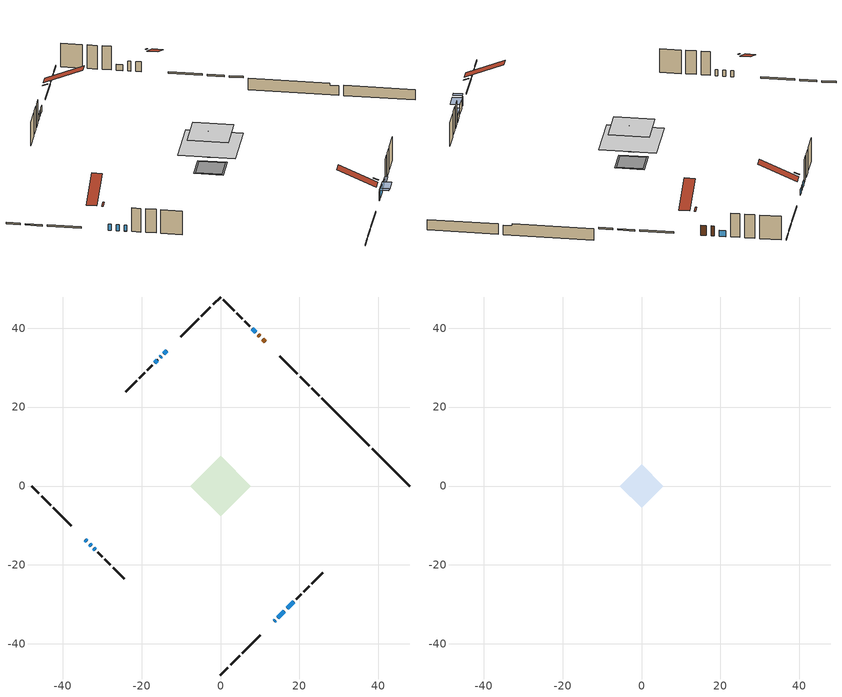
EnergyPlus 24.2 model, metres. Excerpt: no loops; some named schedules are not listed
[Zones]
conditioned space
 floor outside (Floor1 construction): -0.73,0 0,0.73 0.73,0 0,-0.73 z0.92
 floor outside (Floor2 construction): -0.71,0 0,0.71 0.71,0 0,-0.71 z0.92
 floor adiabatic (AdiabaticFloorConstruction): -7.68,0 0,7.68 7.68,0 0,-7.68 z3.36
 floor foundation (Slab1 construction): -3.48,0 0,3.48 3.48,0 0,-3.48 z-1.47
 floor foundation (Slab1 construction 1): -3.92,0 0,3.92 3.92,0 0,-3.92 z-1.52
 wall outside (RimJoist1 construction): 0,-47.88 1.9,-45.98 / -47.88,0 -45.98,-1.9 / 0,47.88 -1.9,45.98 / 25.01,22.87 23.11,24.77 z0.92:1.22
 wall outside (RimJoist2 construction): 2.56,-45.32 4.86,-43.02 / -45.32,-2.56 -43.02,-4.86 / -2.56,45.32 -4.86,43.02 / 22.46,25.42 20.15,27.73 z0.92:1.22
 wall outside (RimJoist3 construction): 5.52,-42.36 10.04,-37.84 / -42.36,-5.52 -37.84,-10.04 / -5.52,42.36 -10.04,37.84 / 19.5,28.38 14.97,32.91 z0.92:1.22
 wall outside (AdiabaticWallConstruction 1): 11.38,36.5 10.65,37.23 / 10,37.88 9.56,38.32 z0.92:2.95
 wall outside (AdiabaticWallConstruction): 13.63,-34.25 13.81,-34.07 z0.92:2.95; 8.91,38.97 8.04,39.84 / -13.63,34.25 -14.35,33.53 / -34.25,-13.63 -33.82,-14.06 / -15.01,32.87 -15.3,32.57 / -33.17,-14.71 -32.8,-15.08 / -32.14,-15.74 -31.77,-16.11 / -15.96,31.92 -16.68,31.2 / 16.85,-31.03 18.57,-29.3 z0.92:2.14; 14.47,-33.41 16.19,-31.69 z0.92:2.75
 wall outside (Wall1 construction): 19.23,-28.65 20.41,-27.47 / -31.11,-16.77 -29.93,-17.95 / -17.33,30.54 -18.52,29.36 / 7.39,40.49 6.2,41.68 z0.92:5.8
 wall outside (Wall2 construction): 21.07,-26.81 22.46,-25.41 / -29.27,-18.6 -27.88,-20 / -19.17,28.7 -20.57,27.31 / 5.55,42.33 4.15,43.73 z0.92:5.8
 wall outside (Wall3 construction): 23.12,-24.76 25.96,-21.92 / -27.22,-20.66 -24.39,-23.49 / -21.23,26.65 -24.06,23.82 / 3.49,44.38 0.66,47.22 z0.92:5.8
 wall foundation (FoundationWall1 construction): 47.88,0 38.4,9.48 z-1.47:0.66
 wall foundation (FoundationWall2 construction): 25.67,22.21,-1.52 25.67,22.21,0.92 36.53,11.35,0.92 36.53,11.35,0.49 37.74,10.14,0.49 37.74,10.14,-1.52
 window (WindowConstruction 7): 13.63,-34.25 13.81,-34.07 z0.92:2.95
 window (WindowConstruction 5): 8.9,38.97 8.04,39.84 z0.92:2.14
 window (WindowConstruction 6): -13.63,34.25 -14.35,33.53 z0.92:2.14
 window (WindowConstruction 9): -34.25,-13.63 -33.82,-14.06 z0.92:2.14
 window (WindowConstruction): 14.47,-33.41 16.19,-31.69 z0.92:2.75
 window (WindowConstruction 8): -15.01,32.87 -15.3,32.58 z0.92:2.14
 window (WindowConstruction 1): -33.16,-14.71 -32.8,-15.08 z0.92:2.14
 window (WindowConstruction 2): -32.14,-15.74 -31.77,-16.11 z0.92:2.14
 window (WindowConstruction 3): -15.96,31.92 -16.68,31.2 z0.92:2.14
 window (WindowConstruction 4): 16.85,-31.03 18.57,-29.31 z0.92:2.14
 door (Door): 11.38,36.5 10.65,37.23 z0.92:2.95
 door (Door 1): 10,37.88 9.56,38.32 z0.92:2.95
 ceiling adiabatic (AdiabaticFloorConstruction): 0,-7.68 7.68,0 0,7.68 -7.68,0 z3.36
attic - vented
 floor to conditioned space (Floor3 construction Reversed): -5.5,0 0,5.5 5.5,0 0,-5.5 z5.8
 floor to conditioned space (Floor4 construction Reversed): -0.73,0 0,0.73 0.73,0 0,-0.73 z5.8
 roof outside (Roof1 construction): 12.13,-35.75,5.8 6.85,-30.46,8.91 5.42,-31.9,8.91 10.7,-37.18,5.8; -35.75,-12.13,5.8 -30.46,-6.85,8.91 -31.9,-5.42,8.91 -37.18,-10.7,5.8; -12.13,35.75,5.8 -6.85,30.46,8.91 -5.42,31.9,8.91 -10.7,37.18,5.8; 12.88,35,5.8 7.6,29.71,8.91 9.03,28.28,8.91 14.31,33.57,5.8
 roof outside (Roof2 construction): 12.98,-34.9,5.8 12.26,-34.19,6.13 12.08,-34.38,6.13 12.79,-35.09,5.8; -34.9,-12.98,5.8 -34.19,-12.26,6.13 -34.38,-12.08,6.13 -35.09,-12.79,5.8; -12.98,34.9,5.8 -12.26,34.19,6.13 -12.08,34.38,6.13 -12.79,35.09,5.8; 12.04,35.84,5.8 11.32,35.13,6.13 11.51,34.94,6.13 12.22,35.65,5.8
shading: 14.02,-33.86 13.42,-34.46 14.71,-35.75 15.32,-35.15 z3.25; 16.4,-31.47 14.26,-33.62 15.55,-34.91 17.7,-32.77 z3.05; 18.79,-29.09 16.64,-31.24 17.07,-31.67 19.22,-29.52 z2.44
[Building]
Building 1: Terrain=Suburbs
[Site:Location]
Edmonton Intl AP_AB: Latitude {deg}=53.31; Longitude {deg}=-113.58; Time Zone {hr}=-7; Elevation {m}=723; Keep Site Location Information=Yes
[Site:GroundTemperature:Shallow]
-1.56185, -3.61833, -3.78302, -2.80711, 1.11059, 5.01004, 8.39065, 10.5322, 10.7141, 8.97234, 5.67794, 1.89811
[Site:WaterMainsTemperature]
Calculation Method=Schedule; Temperature Schedule=mains temperature schedule
[Material] Roughness=Rough; Thermal Absorptance=0.9
Name | Thickness {m} | Conductivity {W/m-K} | Density {kg/m3} | Specific Heat {J/kg-K} | Solar Absorptance | Visible Absorptance
asphalt or fiberglass shingles | 0.00635 | 0.162714 | 1121.4 | 1465.45 | 0.4 | 0.4
ceiling loosefill ins | 0.254 | 0.0480833 | 16.02 | 1046.75 | 0.7 | 0.7
ceiling loosefill ins 1 | 0.0846667 | 0.0480833 | 16.02 | 1046.75 | 0.7 | 0.7
ceiling stud and cavity | 0.1397 | 0.762834 | 65.682 | 1177.47 | 0.7 | 0.7
ceiling stud and cavity 1 | 0.1397 | 0.0774022 | 65.682 | 1177.47 | 0.7 | 0.7
concrete 4.0 in. | 0.1016 | 1.803125 | 2242.8 | 837.4 | 0.7 | 0.7
concrete 8.0 in. | 0.2032 | 1.803125 | 2242.8 | 837.4 | 0.7 | 0.7
door material | 0.04445 | 0.053851 | 512.64 | 1214.23 | 0.7 | 0.7
door material 1 | 0.04445 | 0.0639163 | 512.64 | 1214.23 | 0.7 | 0.7
exterior vertical ins | 0.022486 | 0.029427 | 32.04 | 1214.23 | 0.7 | 0.7
exterior vertical ins 1 | 0.0227803 | 0.029427 | 32.04 | 1214.23 | 0.7 | 0.7
floor covering | 0.0127 | 0.0433444 | 54.468 | 1339.84 | 0.6 | 0.6
floor rigid ins; rim joist rigid ins; wall rigid ins | 0.051816 | 0.029427 | 32.04 | 1214.23 | 0.7 | 0.7
floor rigid ins 1; wall rigid ins 1 | 0.512978 | 0.029427 | 32.04 | 1214.23 | 0.7 | 0.7
floor stud and cavity | 0.1397 | 0.10704 | 92.3553 | 1139.71 | 0.7 | 0.7
floor stud and cavity 1 | 0.1397 | 0.0796404 | 92.3553 | 1139.71 | 0.7 | 0.7
floor stud and cavity 2 | 0.1397 | 1.75129 | 37.0049 | 1207.88 | 0.7 | 0.7
furniture material conditioned space 1 | 0.1524 | 0.115458 | 640.8 | 1214.23 | 0.6 | 0.6
gypsum board | 0.0127 | 0.160291 | 801 | 837.4 | 0.6 | 0.6
gypsum board 1 | 0.0127 | 0.160291 | 801 | 837.4 | 0.7 | 0.7
osb sheathing 0.5 in. | 0.0127 | 0.115458 | 512.64 | 1214.23 | 0.7 | 0.7
osb sheathing 0.75 in. | 0.01905 | 0.115458 | 512.64 | 1214.23 | 0.7 | 0.7
osb sheathing 2.0 in. | 0.0508 | 0.115458 | 512.64 | 1214.23 | 0.7 | 0.7
rim joist stud and cavity | 0.0508 | 0.0410046 | 125.044 | 1163.47 | 0.6 | 0.6
rim joist stud and cavity 1 | 0.0508 | 0.0407728 | 125.044 | 1163.47 | 0.6 | 0.6
wall stud and cavity | 0.1397 | 0.207695 | 139.0536 | 1170.24 | 0.7 | 0.7
wall stud and cavity 1 | 0.1397 | 0.194937 | 139.0536 | 1170.24 | 0.7 | 0.7
wall stud and cavity 2 | 0.1397 | 0.188455 | 139.0536 | 1170.24 | 0.7 | 0.7
wall stud and cavity 3 | 0.0889 | 0.380278 | 52.3479 | 1209.89 | 0.7 | 0.7
wall stud and cavity 4 | 0.0889 | 0.391764 | 83.0341 | 1211.67 | 0.7 | 0.7
wood siding | 0.0254 | 0.102417 | 544.68 | 1172.36 | 0.4 | 0.4
wood siding 1; wood siding 2; wood siding 3 | 0.0254 | 0.102417 | 544.68 | 1172.36 | 0.7 | 0.7
[WindowMaterial:SimpleGlazingSystem]
Name | U-Factor {W/m2-K} | Solar Heat Gain Coefficient
WindowMaterial | 2.01512 | 0.64
WindowMaterial 1 | 2.24451 | 0.57
WindowMaterial 2 | 2.48867 | 0.44
WindowMaterial 3 | 2.322302 | 0.52
WindowMaterial 4 | 2.29278 | 0.53
WindowMaterial 5 | 2.061114 | 0.62
WindowMaterial 6 | 2.8072 | 0.47
WindowMaterial 7 | 2.25757 | 0.56
WindowMaterial 8 | 2.38419 | 0.48
[Construction]
AdiabaticFloorConstruction: floor stud and cavity 2, floor rigid ins 1, osb sheathing 0.75 in., floor covering
AdiabaticWallConstruction: wood siding 2, wall rigid ins 1, wall stud and cavity 3, gypsum board
AdiabaticWallConstruction 1: wood siding 3, wall rigid ins 1, wall stud and cavity 3, gypsum board
Door: door material
Door 1: door material 1
Floor1 construction: floor stud and cavity, floor rigid ins, osb sheathing 0.75 in., floor covering
Floor2 construction: floor stud and cavity 1, floor rigid ins, osb sheathing 0.75 in., floor covering
Floor3 construction Reversed: gypsum board, ceiling stud and cavity, ceiling loosefill ins
Floor4 construction Reversed: gypsum board, ceiling stud and cavity 1, ceiling loosefill ins 1
FoundationWall1 construction; FoundationWall2 construction: concrete 8.0 in., gypsum board 1
furniture construction conditioned space 1: furniture material conditioned space 1
PartitionWallConstruction: gypsum board, wall stud and cavity 4, gypsum board
RimJoist1 construction; RimJoist2 construction: wood siding 1, rim joist rigid ins, osb sheathing 2.0 in., rim joist stud and cavity
RimJoist3 construction: wood siding 1, rim joist rigid ins, osb sheathing 2.0 in., rim joist stud and cavity 1
Roof1 construction; Roof2 construction: asphalt or fiberglass shingles
Slab1 construction; Slab1 construction 1: concrete 4.0 in.
Wall1 construction: wood siding, wall rigid ins, osb sheathing 0.5 in., wall stud and cavity, gypsum board
Wall2 construction: wood siding, wall rigid ins, osb sheathing 0.5 in., wall stud and cavity 1, gypsum board
Wall3 construction: wood siding, wall rigid ins, osb sheathing 0.5 in., wall stud and cavity 2, gypsum board
WindowConstruction: WindowMaterial
WindowConstruction 1: WindowMaterial 1
WindowConstruction 2: WindowMaterial 2
WindowConstruction 3; WindowConstruction 6: WindowMaterial 3
WindowConstruction 4: WindowMaterial 4
WindowConstruction 5: WindowMaterial 5
WindowConstruction 7: WindowMaterial 6
WindowConstruction 8: WindowMaterial 7
WindowConstruction 9: WindowMaterial 8
[Zone] Multiplier=1; Part of Total Floor Area=Yes
Name | Volume {m3}
attic - vented | 28.2586
conditioned space | 446.6
[Space]
Name | Zone | Volume {m3}
attic - vented 1 | attic - vented | 28.2586
conditioned space 1 | conditioned space | 446.6
[ZoneInfiltration:EffectiveLeakageArea]
infil attic - vented 1: Zone or Space=attic - vented 1; Schedule=Always On Discrete; Effective Air Leakage Area {cm2}=2140.87; Stack Coefficient=0.00021649; Wind Coefficient=9.9412e-06
[ZoneMixing]
whole house fan mix: Zone or Space=attic - vented; Schedule=Always On Continuous; Design Flow Rate Calculation Method=Flow/Zone; Design Flow Rate {m3/s}=0; Source Zone or Space=conditioned space
[SurfaceProperty:ExposedFoundationPerimeter] Exposed Perimeter Calculation Method=TotalExposedPerimeter
Name | Total Exposed Perimeter {m}
Slab1 | 13.411
Slab1 1 | 17.069
[InternalMass] Zone or ZoneList=conditioned space; Space or SpaceList=conditioned space 1
Name | Construction | Surface Area {m2}
furniture mass conditioned space 1 | furniture construction conditioned space 1 | 69.9956
partition wall mass | PartitionWallConstruction | 174.989
[Lights]
interior lighting: Zone or ZoneList or Space or SpaceList=conditioned space 1; Schedule=interior lighting schedule; Design Level Calculation Method=LightingLevel; Lighting Level {W}=343.2; Return Air Fraction=0; Fraction Radiant=0.6; Fraction Visible=0.2; Fraction Replaceable=1
[People]
occupants: Zone or ZoneList or Space or SpaceList=conditioned space 1; Number of People Schedule=occupants schedule; Number of People Calculation Method=People; Number of People=3; Fraction Radiant=0.314171; Sensible Heat Fraction=0.56303; Activity Level Schedule=occupants activity schedule; Carbon Dioxide Generation Rate {m3/s-W}=0; Enable ASHRAE 55 Comfort Warnings=No; Mean Radiant Temperature Calculation Type=EnclosureAveraged
[ElectricEquipment] Zone or ZoneList or Space or SpaceList=conditioned space 1; Design Level Calculation Method=EquipmentLevel
Name | Schedule | Design Level {W} | Fraction Latent | Fraction Radiant | Fraction Lost
clothes dryer | clothes dryer schedule | 140.772 | 0.015 | 0.081 | 0.85
clothes washer | clothes washer schedule | 32.1985 | 0.03 | 0.162 | 0.7
cooking range | cooking range schedule | 215.147 | 0.08 | 0.432 | 0.2
dishwasher | dishwasher schedule | 66.8632 | 0.3 | 0.18 | 0.4
fridge | fridge schedule | 72.9452 | 0 | 0.6 | 0
mech vent bath fan 0 | mech vent bath fan 0 schedule | 25.1 | 0 | 0 | 1
mech vent bath fan 1 | mech vent bath fan 1 schedule | 25.1 | 0 | 0 | 1
mech vent bath fan 2 | mech vent bath fan 2 schedule | 25.1 | 0 | 0 | 1
mech vent house fan | mech vent house fan schedule | 0 | 0 | 0 | 1
mech vent house fan cfis | mech vent house fan cfis schedule | 0 | 0 | 0 | 0
mech vent range fan 0 | mech vent range fan 0 schedule | 57 | 0 | 0 | 1
misc plug loads | misc plug loads schedule | 494.7 | 0.045 | 0.513 | 0.1
whole house fan | Always On Discrete | 0 | 0 | 0 | 1
[OtherEquipment] Zone or ZoneList or Space or SpaceList=conditioned space 1; Design Level Calculation Method=EquipmentLevel
Name | Fuel Type | Schedule | Design Level {W} | Fraction Latent | Fraction Radiant | Fraction Lost
clothes dryer 1 | Electricity | clothes dryer schedule | 0 | 0.015 | 0.081 | 0.85
cooking range 1 | Electricity | cooking range schedule | 0 | 0.08 | 0.432 | 0.2
general water use latent | None | general water use schedule | 62.594 | 1 | 0 | 0
general water use sensible | None | general water use schedule | -61.6891 | 0 | 0.6 | 0
mech vent house fan latent load | None | Always On Discrete | 0 | 1 | 0 | 0
mech vent house fan sensible load | None | Always On Discrete | 0 | 0 | 0 | 0
water heater energy adjustment1 | NaturalGas | Always On Discrete | 0.01 | 0 | 0 | 1
[ZoneInfiltration:DesignFlowRate] Zone or ZoneList or Space or SpaceList=conditioned space 1; Schedule=Always On Discrete; Design Flow Rate Calculation Method=Flow/Zone; Design Flow Rate {m3/s}=0
infil flow; natural vent flow; whole house fan flow
[Foundation:Kiva] Initial Indoor Air Temperature {C}=18; Wall Depth Below Slab {m}=0.2032; Custom Block X Position 1 {m}=0.2159; Custom Block Z Position 1 {m}=0
Name | Wall Height Above Grade {m} | Custom Block Material Name 1 | Custom Block Depth 1 {m}
Foundation Kiva 1 | 0.660014 | exterior vertical ins | 2.13
Foundation Kiva 2 | 0.919978 | exterior vertical ins 1 | 2.43998
[Foundation:Kiva:Settings]
Soil Conductivity {W/m-K}=0.849921; Soil Density {kg/m3}=1842.3; Soil Specific Heat {J/kg-K}=418.7; Ground Solar Absorptivity=0.9; Ground Thermal Absorptivity=0.9; Ground Surface Roughness {m}=0.03; Far-Field Width {m}=40; Deep-Ground Boundary Condition=ZeroFlux; Deep-Ground Depth {m}=40; Minimum Cell Dimension {m}=0.2; Maximum Cell Growth Coefficient=3; Simulation Timestep=Timestep
[Exterior:Lights]
exterior lighting: Schedule=exterior lighting schedule; Design Level {W}=75.6
[Schedule:Constant]
Name | Hourly Value
Always On Continuous; mech vent house fan schedule; mech vent house fan cfis schedule; Always On Discrete | 1
occupants activity schedule | 117.228
fridge schedule | 0
[Schedule:Week:Daily]
interior lighting schedule Week Rule - Jan1-Jan27: interior lighting schedule day, interior lighting schedule day, interior lighting schedule day, interior lighting schedule day, interior lighting schedule day, interior lighting schedule day, interior lighting schedule day, interior lighting schedule default day, interior lighting schedule default day, interior lighting schedule default day, interior lighting schedule default day, interior lighting schedule default day
interior lighting schedule Week Rule - Jan28-Feb3: interior lighting schedule day, interior lighting schedule day, interior lighting schedule day, interior lighting schedule day, interior lighting schedule day 1, interior lighting schedule day 1, interior lighting schedule day 1, interior lighting schedule default day, interior lighting schedule default day, interior lighting schedule default day, interior lighting schedule default day, interior lighting schedule default day
interior lighting schedule Week Rule - Feb4-Feb24: interior lighting schedule day 1, interior lighting schedule day 1, interior lighting schedule day 1, interior lighting schedule day 1, interior lighting schedule day 1, interior lighting schedule day 1, interior lighting schedule day 1, interior lighting schedule default day, interior lighting schedule default day, interior lighting schedule default day, interior lighting schedule default day, interior lighting schedule default day
interior lighting schedule Week Rule - Feb25-Mar3: interior lighting schedule day 1, interior lighting schedule day 1, interior lighting schedule day 1, interior lighting schedule day 1, interior lighting schedule day 2, interior lighting schedule day 2, interior lighting schedule day 2, interior lighting schedule default day, interior lighting schedule default day, interior lighting schedule default day, interior lighting schedule default day, interior lighting schedule default day
interior lighting schedule Week Rule - Mar4-Mar31: interior lighting schedule day 2, interior lighting schedule day 2, interior lighting schedule day 2, interior lighting schedule day 2, interior lighting schedule day 2, interior lighting schedule day 2, interior lighting schedule day 2, interior lighting schedule default day, interior lighting schedule default day, interior lighting schedule default day, interior lighting schedule default day, interior lighting schedule default day
interior lighting schedule Week Rule - Apr1-Apr28: interior lighting schedule day 3, interior lighting schedule day 3, interior lighting schedule day 3, interior lighting schedule day 3, interior lighting schedule day 3, interior lighting schedule day 3, interior lighting schedule day 3, interior lighting schedule default day, interior lighting schedule default day, interior lighting schedule default day, interior lighting schedule default day, interior lighting schedule default day
interior lighting schedule Week Rule - Apr29-May5: interior lighting schedule day 3, interior lighting schedule day 3, interior lighting schedule day 4, interior lighting schedule day 4, interior lighting schedule day 4, interior lighting schedule day 4, interior lighting schedule day 4, interior lighting schedule default day, interior lighting schedule default day, interior lighting schedule default day, interior lighting schedule default day, interior lighting schedule default day
interior lighting schedule Week Rule - May6-May26: interior lighting schedule day 4, interior lighting schedule day 4, interior lighting schedule day 4, interior lighting schedule day 4, interior lighting schedule day 4, interior lighting schedule day 4, interior lighting schedule day 4, interior lighting schedule default day, interior lighting schedule default day, interior lighting schedule default day, interior lighting schedule default day, interior lighting schedule default day
interior lighting schedule Week Rule - May27-Jun2: interior lighting schedule day 4, interior lighting schedule day 4, interior lighting schedule day 4, interior lighting schedule day 4, interior lighting schedule day 4, interior lighting schedule day 5, interior lighting schedule day 5, interior lighting schedule default day, interior lighting schedule default day, interior lighting schedule default day, interior lighting schedule default day, interior lighting schedule default day
interior lighting schedule Week Rule - Jun3-Jun30: interior lighting schedule day 5, interior lighting schedule day 5, interior lighting schedule day 5, interior lighting schedule day 5, interior lighting schedule day 5, interior lighting schedule day 5, interior lighting schedule day 5, interior lighting schedule default day, interior lighting schedule default day, interior lighting schedule default day, interior lighting schedule default day, interior lighting schedule default day
interior lighting schedule Week Rule - Jul1-Jul28: interior lighting schedule day 6, interior lighting schedule day 6, interior lighting schedule day 6, interior lighting schedule day 6, interior lighting schedule day 6, interior lighting schedule day 6, interior lighting schedule day 6, interior lighting schedule default day, interior lighting schedule default day, interior lighting schedule default day, interior lighting schedule default day, interior lighting schedule default day
interior lighting schedule Week Rule - Jul29-Aug4: interior lighting schedule day 6, interior lighting schedule day 6, interior lighting schedule day 6, interior lighting schedule day 7, interior lighting schedule day 7, interior lighting schedule day 7, interior lighting schedule day 7, interior lighting schedule default day, interior lighting schedule default day, interior lighting schedule default day, interior lighting schedule default day, interior lighting schedule default day
interior lighting schedule Week Rule - Aug5-Aug25: interior lighting schedule day 7, interior lighting schedule day 7, interior lighting schedule day 7, interior lighting schedule day 7, interior lighting schedule day 7, interior lighting schedule day 7, interior lighting schedule day 7, interior lighting schedule default day, interior lighting schedule default day, interior lighting schedule default day, interior lighting schedule default day, interior lighting schedule default day
interior lighting schedule Week Rule - Aug26-Sep1: interior lighting schedule day 7, interior lighting schedule day 7, interior lighting schedule day 7, interior lighting schedule day 7, interior lighting schedule day 7, interior lighting schedule day 7, interior lighting schedule day 8, interior lighting schedule default day, interior lighting schedule default day, interior lighting schedule default day, interior lighting schedule default day, interior lighting schedule default day
interior lighting schedule Week Rule - Sep2-Sep29: interior lighting schedule day 8, interior lighting schedule day 8, interior lighting schedule day 8, interior lighting schedule day 8, interior lighting schedule day 8, interior lighting schedule day 8, interior lighting schedule day 8, interior lighting schedule default day, interior lighting schedule default day, interior lighting schedule default day, interior lighting schedule default day, interior lighting schedule default day
interior lighting schedule Week Rule - Sep30-Oct6: interior lighting schedule day 8, interior lighting schedule day 9, interior lighting schedule day 9, interior lighting schedule day 9, interior lighting schedule day 9, interior lighting schedule day 9, interior lighting schedule day 9, interior lighting schedule default day, interior lighting schedule default day, interior lighting schedule default day, interior lighting schedule default day, interior lighting schedule default day
interior lighting schedule Week Rule - Oct7-Oct27: interior lighting schedule day 9, interior lighting schedule day 9, interior lighting schedule day 9, interior lighting schedule day 9, interior lighting schedule day 9, interior lighting schedule day 9, interior lighting schedule day 9, interior lighting schedule default day, interior lighting schedule default day, interior lighting schedule default day, interior lighting schedule default day, interior lighting schedule default day
interior lighting schedule Week Rule - Oct28-Nov3: interior lighting schedule day 9, interior lighting schedule day 9, interior lighting schedule day 9, interior lighting schedule day 9, interior lighting schedule day 10, interior lighting schedule day 10, interior lighting schedule day 10, interior lighting schedule default day, interior lighting schedule default day, interior lighting schedule default day, interior lighting schedule default day, interior lighting schedule default day
interior lighting schedule Week Rule - Nov4-Nov24: interior lighting schedule day 10, interior lighting schedule day 10, interior lighting schedule day 10, interior lighting schedule day 10, interior lighting schedule day 10, interior lighting schedule day 10, interior lighting schedule day 10, interior lighting schedule default day, interior lighting schedule default day, interior lighting schedule default day, interior lighting schedule default day, interior lighting schedule default day
interior lighting schedule Week Rule - Nov25-Dec1: interior lighting schedule day 10, interior lighting schedule day 10, interior lighting schedule day 10, interior lighting schedule day 10, interior lighting schedule day 10, interior lighting schedule day 10, interior lighting schedule day 11, interior lighting schedule default day, interior lighting schedule default day, interior lighting schedule default day, interior lighting schedule default day, interior lighting schedule default day
interior lighting schedule Week Rule - Dec2-Dec31: interior lighting schedule day 11, interior lighting schedule day 11, interior lighting schedule day 11, interior lighting schedule day 11, interior lighting schedule day 11, interior lighting schedule day 11, interior lighting schedule day 11, interior lighting schedule default day, interior lighting schedule default day, interior lighting schedule default day, interior lighting schedule default day, interior lighting schedule default day
occupants schedule Week Rule - Jan1-Dec31: occupants schedule day, occupants schedule day, occupants schedule day, occupants schedule day, occupants schedule day, occupants schedule day, occupants schedule day, occupants schedule default day, occupants schedule default day, occupants schedule default day, occupants schedule default day, occupants schedule default day
clothes dryer schedule Week Rule - Jan1-Dec31: clothes dryer schedule day, clothes dryer schedule day, clothes dryer schedule day, clothes dryer schedule day, clothes dryer schedule day, clothes dryer schedule day, clothes dryer schedule day, clothes dryer schedule default day, clothes dryer schedule default day, clothes dryer schedule default day, clothes dryer schedule default day, clothes dryer schedule default day
clothes washer schedule Week Rule - Jan1-Dec31: clothes washer schedule day, clothes washer schedule day, clothes washer schedule day, clothes washer schedule day, clothes washer schedule day, clothes washer schedule day, clothes washer schedule day, clothes washer schedule default day, clothes washer schedule default day, clothes washer schedule default day, clothes washer schedule default day, clothes washer schedule default day
cooking range schedule Week Rule - Jan1-Dec31: cooking range schedule day, cooking range schedule day, cooking range schedule day, cooking range schedule day, cooking range schedule day, cooking range schedule day, cooking range schedule day, cooking range schedule default day, cooking range schedule default day, cooking range schedule default day, cooking range schedule default day, cooking range schedule default day
dishwasher schedule Week Rule - Jan1-Dec31: dishwasher schedule day, dishwasher schedule day, dishwasher schedule day, dishwasher schedule day, dishwasher schedule day, dishwasher schedule day, dishwasher schedule day, dishwasher schedule default day, dishwasher schedule default day, dishwasher schedule default day, dishwasher schedule default day, dishwasher schedule default day
mech vent bath fan 0 schedule Week Rule - Jan1-Dec31: mech vent bath fan 0 schedule day, mech vent bath fan 0 schedule day, mech vent bath fan 0 schedule day, mech vent bath fan 0 schedule day, mech vent bath fan 0 schedule day, mech vent bath fan 0 schedule day, mech vent bath fan 0 schedule day, mech vent bath fan 0 schedule default day, mech vent bath fan 0 schedule default day, mech vent bath fan 0 schedule default day, mech vent bath fan 0 schedule default day, mech vent bath fan 0 schedule default day
mech vent bath fan 1 schedule Week Rule - Jan1-Dec31: mech vent bath fan 1 schedule day, mech vent bath fan 1 schedule day, mech vent bath fan 1 schedule day, mech vent bath fan 1 schedule day, mech vent bath fan 1 schedule day, mech vent bath fan 1 schedule day, mech vent bath fan 1 schedule day, mech vent bath fan 1 schedule default day, mech vent bath fan 1 schedule default day, mech vent bath fan 1 schedule default day, mech vent bath fan 1 schedule default day, mech vent bath fan 1 schedule default day
mech vent bath fan 2 schedule Week Rule - Jan1-Dec31: mech vent bath fan 2 schedule day, mech vent bath fan 2 schedule day, mech vent bath fan 2 schedule day, mech vent bath fan 2 schedule day, mech vent bath fan 2 schedule day, mech vent bath fan 2 schedule day, mech vent bath fan 2 schedule day, mech vent bath fan 2 schedule default day, mech vent bath fan 2 schedule default day, mech vent bath fan 2 schedule default day, mech vent bath fan 2 schedule default day, mech vent bath fan 2 schedule default day
mech vent range fan 0 schedule Week Rule - Jan1-Dec31: mech vent range fan 0 schedule day, mech vent range fan 0 schedule day, mech vent range fan 0 schedule day, mech vent range fan 0 schedule day, mech vent range fan 0 schedule day, mech vent range fan 0 schedule day, mech vent range fan 0 schedule day, mech vent range fan 0 schedule default day, mech vent range fan 0 schedule default day, mech vent range fan 0 schedule default day, mech vent range fan 0 schedule default day, mech vent range fan 0 schedule default day
misc plug loads schedule Week Rule - Jan1-Dec31: misc plug loads schedule day, misc plug loads schedule day, misc plug loads schedule day, misc plug loads schedule day, misc plug loads schedule day, misc plug loads schedule day, misc plug loads schedule day, misc plug loads schedule default day, misc plug loads schedule default day, misc plug loads schedule default day, misc plug loads schedule default day, misc plug loads schedule default day
general water use schedule Week Rule - Jan1-Dec31: general water use schedule day, general water use schedule day, general water use schedule day, general water use schedule day, general water use schedule day, general water use schedule day, general water use schedule day, general water use schedule default day, general water use schedule default day, general water use schedule default day, general water use schedule default day, general water use schedule default day
exterior lighting schedule Week Rule - Jan1-Jan27: exterior lighting schedule day, exterior lighting schedule day, exterior lighting schedule day, exterior lighting schedule day, exterior lighting schedule day, exterior lighting schedule day, exterior lighting schedule day, exterior lighting schedule default day, exterior lighting schedule default day, exterior lighting schedule default day, exterior lighting schedule default day, exterior lighting schedule default day
exterior lighting schedule Week Rule - Jan28-Feb3: exterior lighting schedule day, exterior lighting schedule day, exterior lighting schedule day, exterior lighting schedule day, exterior lighting schedule day 1, exterior lighting schedule day 1, exterior lighting schedule day 1, exterior lighting schedule default day, exterior lighting schedule default day, exterior lighting schedule default day, exterior lighting schedule default day, exterior lighting schedule default day
exterior lighting schedule Week Rule - Feb4-Feb24: exterior lighting schedule day 1, exterior lighting schedule day 1, exterior lighting schedule day 1, exterior lighting schedule day 1, exterior lighting schedule day 1, exterior lighting schedule day 1, exterior lighting schedule day 1, exterior lighting schedule default day, exterior lighting schedule default day, exterior lighting schedule default day, exterior lighting schedule default day, exterior lighting schedule default day
exterior lighting schedule Week Rule - Feb25-Mar3: exterior lighting schedule day 1, exterior lighting schedule day 1, exterior lighting schedule day 1, exterior lighting schedule day 1, exterior lighting schedule day 2, exterior lighting schedule day 2, exterior lighting schedule day 2, exterior lighting schedule default day, exterior lighting schedule default day, exterior lighting schedule default day, exterior lighting schedule default day, exterior lighting schedule default day
exterior lighting schedule Week Rule - Mar4-Mar31: exterior lighting schedule day 2, exterior lighting schedule day 2, exterior lighting schedule day 2, exterior lighting schedule day 2, exterior lighting schedule day 2, exterior lighting schedule day 2, exterior lighting schedule day 2, exterior lighting schedule default day, exterior lighting schedule default day, exterior lighting schedule default day, exterior lighting schedule default day, exterior lighting schedule default day
exterior lighting schedule Week Rule - Apr1-Apr28: exterior lighting schedule day 3, exterior lighting schedule day 3, exterior lighting schedule day 3, exterior lighting schedule day 3, exterior lighting schedule day 3, exterior lighting schedule day 3, exterior lighting schedule day 3, exterior lighting schedule default day, exterior lighting schedule default day, exterior lighting schedule default day, exterior lighting schedule default day, exterior lighting schedule default day
exterior lighting schedule Week Rule - Apr29-May5: exterior lighting schedule day 3, exterior lighting schedule day 3, exterior lighting schedule day 4, exterior lighting schedule day 4, exterior lighting schedule day 4, exterior lighting schedule day 4, exterior lighting schedule day 4, exterior lighting schedule default day, exterior lighting schedule default day, exterior lighting schedule default day, exterior lighting schedule default day, exterior lighting schedule default day
exterior lighting schedule Week Rule - May6-May26: exterior lighting schedule day 4, exterior lighting schedule day 4, exterior lighting schedule day 4, exterior lighting schedule day 4, exterior lighting schedule day 4, exterior lighting schedule day 4, exterior lighting schedule day 4, exterior lighting schedule default day, exterior lighting schedule default day, exterior lighting schedule default day, exterior lighting schedule default day, exterior lighting schedule default day
exterior lighting schedule Week Rule - May27-Jun2: exterior lighting schedule day 4, exterior lighting schedule day 4, exterior lighting schedule day 4, exterior lighting schedule day 4, exterior lighting schedule day 4, exterior lighting schedule day 5, exterior lighting schedule day 5, exterior lighting schedule default day, exterior lighting schedule default day, exterior lighting schedule default day, exterior lighting schedule default day, exterior lighting schedule default day
[Schedule:Year]
interior lighting schedule: interior lighting schedule Week Rule - Jan1-Jan27, 1, 1, 1, 27, interior lighting schedule Week Rule - Jan28-Feb3, 1, 28, 2, 3, interior lighting schedule Week Rule - Feb4-Feb24, 2, 4, 2, 24, interior lighting schedule Week Rule - Feb25-Mar3, 2, 25, 3, 3, interior lighting schedule Week Rule - Mar4-Mar31, 3, 4, 3, 31, interior lighting schedule Week Rule - Apr1-Apr28, 4, 1, 4, 28, interior lighting schedule Week Rule - Apr29-May5, 4, 29, 5, 5, interior lighting schedule Week Rule - May6-May26, 5, 6, 5, 26, interior lighting schedule Week Rule - May27-Jun2, 5, 27, 6, 2, interior lighting schedule Week Rule - Jun3-Jun30, 6, 3, 6, 30, interior lighting schedule Week Rule - Jul1-Jul28, 7, 1, 7, 28, interior lighting schedule Week Rule - Jul29-Aug4, 7, 29, 8, 4, interior lighting schedule Week Rule - Aug5-Aug25, 8, 5, 8, 25, interior lighting schedule Week Rule - Aug26-Sep1, 8, 26, 9, 1, interior lighting schedule Week Rule - Sep2-Sep29, 9, 2, 9, 29, interior lighting schedule Week Rule - Sep30-Oct6, 9, 30, 10, 6, interior lighting schedule Week Rule - Oct7-Oct27, 10, 7, 10, 27, interior lighting schedule Week Rule - Oct28-Nov3, 10, 28, 11, 3, interior lighting schedule Week Rule - Nov4-Nov24, 11, 4, 11, 24, interior lighting schedule Week Rule - Nov25-Dec1, 11, 25, 12, 1, interior lighting schedule Week Rule - Dec2-Dec31, 12, 2, 12, 31
occupants schedule: occupants schedule Week Rule - Jan1-Dec31, 1, 1, 12, 31
clothes dryer schedule: clothes dryer schedule Week Rule - Jan1-Dec31, 1, 1, 12, 31
clothes washer schedule: clothes washer schedule Week Rule - Jan1-Dec31, 1, 1, 12, 31
cooking range schedule: cooking range schedule Week Rule - Jan1-Dec31, 1, 1, 12, 31
dishwasher schedule: dishwasher schedule Week Rule - Jan1-Dec31, 1, 1, 12, 31
mech vent bath fan 0 schedule: mech vent bath fan 0 schedule Week Rule - Jan1-Dec31, 1, 1, 12, 31
mech vent bath fan 1 schedule: mech vent bath fan 1 schedule Week Rule - Jan1-Dec31, 1, 1, 12, 31
mech vent bath fan 2 schedule: mech vent bath fan 2 schedule Week Rule - Jan1-Dec31, 1, 1, 12, 31
mech vent range fan 0 schedule: mech vent range fan 0 schedule Week Rule - Jan1-Dec31, 1, 1, 12, 31
misc plug loads schedule: misc plug loads schedule Week Rule - Jan1-Dec31, 1, 1, 12, 31
general water use schedule: general water use schedule Week Rule - Jan1-Dec31, 1, 1, 12, 31
exterior lighting schedule: exterior lighting schedule Week Rule - Jan1-Jan27, 1, 1, 1, 27, exterior lighting schedule Week Rule - Jan28-Feb3, 1, 28, 2, 3, exterior lighting schedule Week Rule - Feb4-Feb24, 2, 4, 2, 24, exterior lighting schedule Week Rule - Feb25-Mar3, 2, 25, 3, 3, exterior lighting schedule Week Rule - Mar4-Mar31, 3, 4, 3, 31, exterior lighting schedule Week Rule - Apr1-Apr28, 4, 1, 4, 28, exterior lighting schedule Week Rule - Apr29-May5, 4, 29, 5, 5, exterior lighting schedule Week Rule - May6-May26, 5, 6, 5, 26, exterior lighting schedule Week Rule - May27-Jun2, 5, 27, 6, 2, exterior lighting schedule Week Rule - Jun3-Jun30, 6, 3, 6, 30, exterior lighting schedule Week Rule - Jul1-Jul28, 7, 1, 7, 28, exterior lighting schedule Week Rule - Jul29-Aug4, 7, 29, 8, 4, exterior lighting schedule Week Rule - Aug5-Aug25, 8, 5, 8, 25, exterior lighting schedule Week Rule - Aug26-Sep1, 8, 26, 9, 1, exterior lighting schedule Week Rule - Sep2-Sep29, 9, 2, 9, 29, exterior lighting schedule Week Rule - Sep30-Oct6, 9, 30, 10, 6, exterior lighting schedule Week Rule - Oct7-Oct27, 10, 7, 10, 27, exterior lighting schedule Week Rule - Oct28-Nov3, 10, 28, 11, 3, exterior lighting schedule Week Rule - Nov4-Nov24, 11, 4, 11, 24, exterior lighting schedule Week Rule - Nov25-Dec1, 11, 25, 12, 1, exterior lighting schedule Week Rule - Dec2-Dec31, 12, 2, 12, 31
[Schedule:Compact]
mains temperature schedule: Through: 01/01, For: AllDays, Until: 24:00, 3.97167, Through: 01/02, For: AllDays, Until: 24:00, 3.90778, Through: 01/03, For: AllDays, Until: 24:00, 3.84556, Through: 01/04, For: AllDays, Until: 24:00, 3.78389, Through: 01/05, For: AllDays, Until: 24:00, 3.72278, Through: 01/06, For: AllDays, Until: 24:00, 3.66278, Through: 01/07, For: AllDays, Until: 24:00, 3.60389, Through: 01/08, For: AllDays, Until: 24:00, 3.54556, Through: 01/09, For: AllDays, Until: 24:00, 3.48833, Through: 01/10, For: AllDays, Until: 24:00, 3.43167, Through: 01/11, For: AllDays, Until: 24:00, 3.37611, Through: 01/12, For: AllDays, Until: 24:00, 3.32167, Through: 01/13, For: AllDays, Until: 24:00, 3.26833, Through: 01/14, For: AllDays, Until: 24:00, 3.21556, Through: 01/15, For: AllDays, Until: 24:00, 3.16444, Through: 01/16, For: AllDays, Until: 24:00, 3.11389, Through: 01/17, For: AllDays, Until: 24:00, 3.06444, Through: 01/18, For: AllDays, Until: 24:00, 3.01611, Through: 01/19, For: AllDays, Until: 24:00, 2.96889, Through: 01/20, For: AllDays, Until: 24:00, 2.92278, Through: 01/21, For: AllDays, Until: 24:00, 2.87722, Through: 01/22, For: AllDays, Until: 24:00, 2.83333, Through: 01/23, For: AllDays, Until: 24:00, 2.79056, Through: 01/24, For: AllDays, Until: 24:00, 2.74889, Through: 01/25, For: AllDays, Until: 24:00, 2.70833, Through: 01/26, For: AllDays, Until: 24:00, 2.66889, Through: 01/27, For: AllDays, Until: 24:00, 2.63056, Through: 01/28, For: AllDays, Until: 24:00, 2.59333, Through: 01/29, For: AllDays, Until: 24:00, 2.55778, Through: 01/30, For: AllDays, Until: 24:00, 2.52278, Through: 01/31, For: AllDays, Until: 24:00, 2.48944, Through: 02/01, For: AllDays, Until: 24:00, 2.45722, Through: 02/02, For: AllDays, Until: 24:00, 2.42611, Through: 02/03, For: AllDays, Until: 24:00, 2.39667, Through: 02/04, For: AllDays, Until: 24:00, 2.36833, Through: 02/05, For: AllDays, Until: 24:00, 2.34111, Through: 02/06, For: AllDays, Until: 24:00, 2.315, Through: 02/07, For: AllDays, Until: 24:00, 2.29056, Through: 02/08, For: AllDays, Until: 24:00, 2.26722, Through: 02/09, For: AllDays, Until: 24:00, 2.245, Through: 02/10, For: AllDays, Until: 24:00, 2.22444, Through: 02/11, For: AllDays, Until: 24:00, 2.20444, Through: 02/12, For: AllDays, Until: 24:00, 2.18667, Through: 02/13, For: AllDays, Until: 24:00, 2.17, Through: 02/14, For: AllDays, Until: 24:00, 2.15444, Through: 02/15, For: AllDays, Until: 24:00, 2.14, Through: 02/16, For: AllDays, Until: 24:00, 2.12722, Through: 02/17, For: AllDays, Until: 24:00, 2.11556, Through: 02/18, For: AllDays, Until: 24:00, 2.10556, Through: 02/19, For: AllDays, Until: 24:00, 2.09667, Through: 02/20, For: AllDays, Until: 24:00, 2.08889, Through: 02/21, For: AllDays, Until: 24:00, 2.08278, Through: 02/22, For: AllDays, Until: 24:00, 2.07833, Through: 02/23, For: AllDays, Until: 24:00, 2.07444, Through: 02/24, For: AllDays, Until: 24:00, 2.07278, Through: 02/25, For: AllDays, Until: 24:00, 2.07167, Through: 02/26, For: AllDays, Until: 24:00, 2.07222, Through: 02/27, For: AllDays, Until: 24:00, 2.07444, Through: 02/28, For: AllDays, Until: 24:00, 2.07778, Through: 03/01, For: AllDays, Until: 24:00, 2.08222, Through: 03/02, For: AllDays, Until: 24:00, 2.08833, Through: 03/03, For: AllDays, Until: 24:00, 2.09556, Through: 03/04, For: AllDays, Until: 24:00, 2.10444, Through: 03/05, For: AllDays, Until: 24:00, 2.11444, Through: 03/06, For: AllDays, Until: 24:00, 2.12556, Through: 03/07, For: AllDays, Until: 24:00, 2.13833, Through: 03/08, For: AllDays, Until: 24:00, 2.15278, Through: 03/09, For: AllDays, Until: 24:00, 2.16778, Through: 03/10, For: AllDays, Until: 24:00, 2.18444, Through: 03/11, For: AllDays, Until: 24:00, 2.20278, Through: 03/12, For: AllDays, Until: 24:00, 2.22167, Through: 03/13, For: AllDays, Until: 24:00, 2.24278, Through: 03/14, For: AllDays, Until: 24:00, 2.26444, Through: 03/15, For: AllDays, Until: 24:00, 2.28778, Through: 03/16, For: AllDays, Until: 24:00, 2.31222, Through: 03/17, For: AllDays, Until: 24:00, 2.33778, Through: 03/18, For: AllDays, Until: 24:00, 2.365, Through: 03/19, For: AllDays, Until: 24:00, 2.39333, Through: 03/20, For: AllDays, Until: 24:00, 2.42278, Through: 03/21, For: AllDays, Until: 24:00, 2.45389, Through: 03/22, For: AllDays, Until: 24:00, 2.48611, Through: 03/23, For: AllDays, Until: 24:00, 2.51889, Through: 03/24, For: AllDays, Until: 24:00, 2.55389, Through: 03/25, For: AllDays, Until: 24:00, 2.58944, Through: 03/26, For: AllDays, Until: 24:00, 2.62611, Through: 03/27, For: AllDays, Until: 24:00, 2.66444, Through: 03/28, For: AllDays, Until: 24:00, 2.70389, Through: 03/29, For: AllDays, Until: 24:00, 2.74389, Through: 03/30, For: AllDays, Until: 24:00, 2.78556, Through: 03/31, For: AllDays, Until: 24:00, 2.82833, Through: 04/01, For: AllDays, Until: 24:00, 2.87222, Through: 04/02, For: AllDays, Until: 24:00, 2.91722, Through: 04/03, For: AllDays, Until: 24:00, 2.96333, Through: 04/04, For: AllDays, Until: 24:00, 3.01056, Through: 04/05, For: AllDays, Until: 24:00, 3.05889, Through: 04/06, For: AllDays, Until: 24:00, 3.10833, Through: 04/07, For: AllDays, Until: 24:00, 3.15833, Through: 04/08, For: AllDays, Until: 24:00, 3.21, Through: 04/09, For: AllDays, Until: 24:00, 3.26222, Through: 04/10, For: AllDays, Until: 24:00, 3.31556, Through: 04/11, For: AllDays, Until: 24:00, 3.37, Through: 04/12, For: AllDays, Until: 24:00, 3.42556, Through: 04/13, For: AllDays, Until: 24:00, 3.48167, Through: 04/14, For: AllDays, Until: 24:00, 3.53889, Through: 04/15, For: AllDays, Until: 24:00, 3.59722, Through: 04/16, For: AllDays, Until: 24:00, 3.65611, Through: 04/17, For: AllDays, Until: 24:00, 3.71611, Through: 04/18, For: AllDays, Until: 24:00, 3.77667, Through: 04/19, For: AllDays, Until: 24:00, 3.83833, Through: 04/20, For: AllDays, Until: 24:00, 3.90111, Through: 04/21, For: AllDays, Until: 24:00, 3.96444, Through: 04/22, For: AllDays, Until: 24:00, 4.02833, Through: 04/23, For: AllDays, Until: 24:00, 4.09333, Through: 04/24, For: AllDays, Until: 24:00, 4.15889, Through: 04/25, For: AllDays, Until: 24:00, 4.225, Through: 04/26, For: AllDays, Until: 24:00, 4.29222, Through: 04/27, For: AllDays, Until: 24:00, 4.36, Through: 04/28, For: AllDays, Until: 24:00, 4.42833, Through: 04/29, For: AllDays, Until: 24:00, 4.49722, Through: 04/30, For: AllDays, Until: 24:00, 4.56667, Through: 05/01, For: AllDays, Until: 24:00, 4.63722, Through: 05/02, For: AllDays, Until: 24:00, 4.70833, Through: 05/03, For: AllDays, Until: 24:00, 4.77944, Through: 05/04, For: AllDays, Until: 24:00, 4.85167, Through: 05/05, For: AllDays, Until: 24:00, 4.92389, Through: 05/06, For: AllDays, Until: 24:00, 4.99722, Through: 05/07, For: AllDays, Until: 24:00, 5.07056, Through: 05/08, For: AllDays, Until: 24:00, 5.145, Through: 05/09, For: AllDays, Until: 24:00, 5.21944, Through: 05/10, For: AllDays, Until: 24:00, 5.29389, Through: 05/11, For: AllDays, Until: 24:00, 5.36944, Through: 05/12, For: AllDays, Until: 24:00, 5.445, Through: 05/13, For: AllDays, Until: 24:00, 5.52111, Through: 05/14, For: AllDays, Until: 24:00, 5.59722, Through: 05/15, For: AllDays, Until: 24:00, 5.67389, Through: 05/16, For: AllDays, Until: 24:00, 5.75056, Through: 05/17, For: AllDays, Until: 24:00, 5.82778, Through: 05/18, For: AllDays, Until: 24:00, 5.90556, Through: 05/19, For: AllDays, Until: 24:00, 5.98278, Through: 05/20, For: AllDays, Until: 24:00, 6.06056, Through: 05/21, For: AllDays, Until: 24:00, 6.13889, Through: 05/22, For: AllDays, Until: 24:00, 6.21667, Through: 05/23, For: AllDays, Until: 24:00, 6.295, Through: 05/24, For: AllDays, Until: 24:00, 6.37333, Through: 05/25, For: AllDays, Until: 24:00, 6.45222, Through: 05/26, For: AllDays, Until: 24:00, 6.53056, Through: 05/27, For: AllDays, Until: 24:00, 6.60889, Through: 05/28, For: AllDays, Until: 24:00, 6.68778, Through: 05/29, For: AllDays, Until: 24:00, 6.76611, Through: 05/30, For: AllDays, Until: 24:00, 6.84444, Through: 05/31, For: AllDays, Until: 24:00, 6.92278, Through: 06/01, For: AllDays, Until: 24:00, 7.00111, Through: 06/02, For: AllDays, Until: 24:00, 7.07944, Through: 06/03, For: AllDays, Until: 24:00, 7.15778, Through: 06/04, For: AllDays, Until: 24:00, 7.23556, Through: 06/05, For: AllDays, Until: 24:00, 7.31333, Through: 06/06, For: AllDays, Until: 24:00, 7.39056, Through: 06/07, For: AllDays, Until: 24:00, 7.46833, Through: 06/08, For: AllDays, Until: 24:00, 7.545, Through: 06/09, For: AllDays, Until: 24:00, 7.62222, Through: 06/10, For: AllDays, Until: 24:00, 7.69833, Through: 06/11, For: AllDays, Until: 24:00, 7.775, Through: 06/12, For: AllDays, Until: 24:00, 7.85056, Through: 06/13, For: AllDays, Until: 24:00, 7.92611, Through: 06/14, For: AllDays, Until: 24:00, 8.00111, Through: 06/15, For: AllDays, Until: 24:00, 8.07611, Through: 06/16, For: AllDays, Until: 24:00, 8.15056, Through: 06/17, For: AllDays, Until: 24:00, 8.22389, Through: 06/18, For: AllDays, Until: 24:00, 8.29778, Through: 06/19, For: AllDays, Until: 24:00, 8.37056, Through: 06/20, For: AllDays, Until: 24:00, 8.44278, Through: 06/21, For: AllDays, Until: 24:00, 8.51444, Through: 06/22, For: AllDays, Until: 24:00, 8.58611, Through: 06/23, For: AllDays, Until: 24:00, 8.65667, Through: 06/24, For: AllDays, Until: 24:00, 8.72667, Through: 06/25, For: AllDays, Until: 24:00, 8.79611, Through: 06/26, For: AllDays, Until: 24:00, 8.865, Through: 06/27, For: AllDays, Until: 24:00, 8.93333, Through: 06/28, For: AllDays, Until: 24:00, 9.00056, Through: 06/29, For: AllDays, Until: 24:00, 9.06778, Through: 06/30, For: AllDays, Until: 24:00, 9.13333, Through: 07/01, For: AllDays, Until: 24:00, 9.19889, Through: 07/02, For: AllDays, Until: 24:00, 9.26333, Through: 07/03, For: AllDays, Until: 24:00, 9.32722, Through: 07/04, For: AllDays, Until: 24:00, 9.39056, Through: 07/05, For: AllDays, Until: 24:00, 9.45278, Through: 07/06, For: AllDays, Until: 24:00, 9.51389, Through: 07/07, For: AllDays, Until: 24:00, 9.57444, Through: 07/08, For: AllDays, Until: 24:00, 9.63389, Through: 07/09, For: AllDays, Until: 24:00, 9.69278, Through: 07/10, For: AllDays, Until: 24:00, 9.75056, Through: 07/11, For: AllDays, Until: 24:00, 9.80778, Through: 07/12, For: AllDays, Until: 24:00, 9.86333, Through: 07/13, For: AllDays, Until: 24:00, 9.91833, Through: 07/14, For: AllDays, Until: 24:00, 9.97278, Through: 07/15, For: AllDays, Until: 24:00, 10.0256, Through: 07/16, For: AllDays, Until: 24:00, 10.0778, Through: 07/17, For: AllDays, Until: 24:00, 10.1289, Through: 07/18, For: AllDays, Until: 24:00, 10.1789, Through: 07/19, For: AllDays, Until: 24:00, 10.2278, Through: 07/20, For: AllDays, Until: 24:00, 10.2756, Through: 07/21, For: AllDays, Until: 24:00, 10.3222, Through: 07/22, For: AllDays, Until: 24:00, 10.3683, Through: 07/23, For: AllDays, Until: 24:00, 10.4128, Through: 07/24, For: AllDays, Until: 24:00, 10.4561, Through: 07/25, For: AllDays, Until: 24:00, 10.4989, Through: 07/26, For: AllDays, Until: 24:00, 10.54, Through: 07/27, For: AllDays, Until: 24:00, 10.58, Through: 07/28, For: AllDays, Until: 24:00, 10.6189, Through: 07/29, For: AllDays, Until: 24:00, 10.6567, Through: 07/30, For: AllDays, Until: 24:00, 10.6928, Through: 07/31, For: AllDays, Until: 24:00, 10.7283, Through: 08/01, For: AllDays, Until: 24:00, 10.7622, Through: 08/02, For: AllDays, Until: 24:00, 10.7956, Through: 08/03, For: AllDays, Until: 24:00, 10.8272, Through: 08/04, For: AllDays, Until: 24:00, 10.8572, Through: 08/05, For: AllDays, Until: 24:00, 10.8867, Through: 08/06, For: AllDays, Until: 24:00, 10.9144, Through: 08/07, For: AllDays, Until: 24:00, 10.9411, Through: 08/08, For: AllDays, Until: 24:00, 10.9667, Through: 08/09, For: AllDays, Until: 24:00, 10.9906, Through: 08/10, For: AllDays, Until: 24:00, 11.0133, Through: 08/11, For: AllDays, Until: 24:00, 11.035, Through: 08/12, For: AllDays, Until: 24:00, 11.055, Through: 08/13, For: AllDays, Until: 24:00, 11.0739, Through: 08/14, For: AllDays, Until: 24:00, 11.0917, Through: 08/15, For: AllDays, Until: 24:00, 11.1078, Through: 08/16, For: AllDays, Until: 24:00, 11.1228, Through: 08/17, For: AllDays, Until: 24:00, 11.1361, Through: 08/18, For: AllDays, Until: 24:00, 11.1483, Through: 08/19, For: AllDays, Until: 24:00, 11.1594, Through: 08/20, For: AllDays, Until: 24:00, 11.1689, Through: 08/21, For: AllDays, Until: 24:00, 11.1772, Through: 08/22, For: AllDays, Until: 24:00, 11.1844, Through: 08/23, For: AllDays, Until: 24:00, 11.19, Through: 08/24, For: AllDays, Until: 24:00, 11.1939, Through: 08/25, For: AllDays, Until: 24:00, 11.1967, Through: 08/26, For: AllDays, Until: 24:00, 11.1983, Through: 08/27, For: AllDays, Until: 24:00, 11.1983, Through: 08/28, For: AllDays, Until: 24:00, 11.1972, Through: 08/29, For: AllDays, Until: 24:00, 11.195, Through: 08/30, For: AllDays, Until: 24:00, 11.1911, Through: 08/31, For: AllDays, Until: 24:00, 11.1856, Through: 09/01, For: AllDays, Until: 24:00, 11.1789, Through: 09/02, For: AllDays, Until: 24:00, 11.1711, Through: 09/03, For: AllDays, Until: 24:00, 11.1617, Through: 09/04, For: AllDays, Until: 24:00, 11.1511, Through: 09/05, For: AllDays, Until: 24:00, 11.1394, Through: 09/06, For: AllDays, Until: 24:00, 11.1261, Through: 09/07, For: AllDays, Until: 24:00, 11.1111, Through: 09/08, For: AllDays, Until: 24:00, 11.0956, Through: 09/09, For: AllDays, Until: 24:00, 11.0778, Through: 09/10, For: AllDays, Until: 24:00, 11.0594, Through: 09/11, For: AllDays, Until: 24:00, 11.0394, Through: 09/12, For: AllDays, Until: 24:00, 11.0183, Through: 09/13, For: AllDays, Until: 24:00, 10.9961, Through: 09/14, For: AllDays, Until: 24:00, 10.9722, Through: 09/15, For: AllDays, Until: 24:00, 10.9472, Through: 09/16, For: AllDays, Until: 24:00, 10.9206, Through: 09/17, For: AllDays, Until: 24:00, 10.8928, Through: 09/18, For: AllDays, Until: 24:00, 10.8639, Through: 09/19, For: AllDays, Until: 24:00, 10.8339, Through: 09/20, For: AllDays, Until: 24:00, 10.8028, Through: 09/21, For: AllDays, Until: 24:00, 10.77, Through: 09/22, For: AllDays, Until: 24:00, 10.7361, Through: 09/23, For: AllDays, Until: 24:00, 10.7011, Through: 09/24, For: AllDays, Until: 24:00, 10.665, Through: 09/25, For: AllDays, Until: 24:00, 10.6272, Through: 09/26, For: AllDays, Until: 24:00, 10.5889, Through: 09/27, For: AllDays, Until: 24:00, 10.5489, Through: 09/28, For: AllDays, Until: 24:00, 10.5078, Through: 09/29, For: AllDays, Until: 24:00, 10.4661, Through: 09/30, For: AllDays, Until: 24:00, 10.4228, Through: 10/01, For: AllDays, Until: 24:00, 10.3783, Through: 10/02, For: AllDays, Until: 24:00, 10.3328, Through: 10/03, For: AllDays, Until: 24:00, 10.2861, Through: 10/04, For: AllDays, Until: 24:00, 10.2383, Through: 10/05, For: AllDays, Until: 24:00, 10.19, Through: 10/06, For: AllDays, Until: 24:00, 10.14, Through: 10/07, For: AllDays, Until: 24:00, 10.0894, Through: 10/08, For: AllDays, Until: 24:00, 10.0372, Through: 10/09, For: AllDays, Until: 24:00, 9.98444, Through: 10/10, For: AllDays, Until: 24:00, 9.93056, Through: 10/11, For: AllDays, Until: 24:00, 9.87611, Through: 10/12, For: AllDays, Until: 24:00, 9.82, Through: 10/13, For: AllDays, Until: 24:00, 9.76333, Through: 10/14, For: AllDays, Until: 24:00, 9.70611, Through: 10/15, For: AllDays, Until: 24:00, 9.64722, Through: 10/16, For: AllDays, Until: 24:00, 9.58778, Through: 10/17, For: AllDays, Until: 24:00, 9.52778, Through: 10/18, For: AllDays, Until: 24:00, 9.46667, Through: 10/19, For: AllDays, Until: 24:00, 9.40444, Through: 10/20, For: AllDays, Until: 24:00, 9.34167, Through: 10/21, For: AllDays, Until: 24:00, 9.27778, Through: 10/22, For: AllDays, Until: 24:00, 9.21333, Through: 10/23, For: AllDays, Until: 24:00, 9.14833, Through: 10/24, For: AllDays, Until: 24:00, 9.08222, Through: 10/25, For: AllDays, Until: 24:00, 9.01556, Through: 10/26, For: AllDays, Until: 24:00, 8.94833, Through: 10/27, For: AllDays, Until: 24:00, 8.88056, Through: 10/28, For: AllDays, Until: 24:00, 8.81167, Through: 10/29, For: AllDays, Until: 24:00, 8.74222, Through: 10/30, For: AllDays, Until: 24:00, 8.67222, Through: 10/31, For: AllDays, Until: 24:00, 8.60167, Through: 11/01, For: AllDays, Until: 24:00, 8.53056, Through: 11/02, For: AllDays, Until: 24:00, 8.45889, Through: 11/03, For: AllDays, Until: 24:00, 8.38667, Through: 11/04, For: AllDays, Until: 24:00, 8.31389, Through: 11/05, For: AllDays, Until: 24:00, 8.24056, Through: 11/06, For: AllDays, Until: 24:00, 8.16667, Through: 11/07, For: AllDays, Until: 24:00, 8.09278, Through: 11/08, For: AllDays, Until: 24:00, 8.01833, Through: 11/09, For: AllDays, Until: 24:00, 7.94278, Through: 11/10, For: AllDays, Until: 24:00, 7.86778, Through: 11/11, For: AllDays, Until: 24:00, 7.79167, Through: 11/12, For: AllDays, Until: 24:00, 7.71556, Through: 11/13, For: AllDays, Until: 24:00, 7.63944, Through: 11/14, For: AllDays, Until: 24:00, 7.56222, Through: 11/15, For: AllDays, Until: 24:00, 7.48556, Through: 11/16, For: AllDays, Until: 24:00, 7.40833, Through: 11/17, For: AllDays, Until: 24:00, 7.33056, Through: 11/18, For: AllDays, Until: 24:00, 7.25278, Through: 11/19, For: AllDays, Until: 24:00, 7.175, Through: 11/20, For: AllDays, Until: 24:00, 7.09722, Through: 11/21, For: AllDays, Until: 24:00, 7.01889, Through: 11/22, For: AllDays, Until: 24:00, 6.94056, Through: 11/23, For: AllDays, Until: 24:00, 6.86222, Through: 11/24, For: AllDays, Until: 24:00, 6.78389, Through: 11/25, For: AllDays, Until: 24:00, 6.705, Through: 11/26, For: AllDays, Until: 24:00, 6.62667, Through: 11/27, For: AllDays, Until: 24:00, 6.54833, Through: 11/28, For: AllDays, Until: 24:00, 6.46944, Through: 11/29, For: AllDays, Until: 24:00, 6.39111, Through: 11/30, For: AllDays, Until: 24:00, 6.31278, Through: 12/01, For: AllDays, Until: 24:00, 6.23444, Through: 12/02, For: AllDays, Until: 24:00, 6.15611, Through: 12/03, For: AllDays, Until: 24:00, 6.07833, Through: 12/04, For: AllDays, Until: 24:00, 6.00056, Through: 12/05, For: AllDays, Until: 24:00, 5.92278, Through: 12/06, For: AllDays, Until: 24:00, 5.84556, Through: 12/07, For: AllDays, Until: 24:00, 5.76833, Through: 12/08, For: AllDays, Until: 24:00, 5.69111, Through: 12/09, For: AllDays, Until: 24:00, 5.61444, Through: 12/10, For: AllDays, Until: 24:00, 5.53778, Through: 12/11, For: AllDays, Until: 24:00, 5.46222, Through: 12/12, For: AllDays, Until: 24:00, 5.38611, Through: 12/13, For: AllDays, Until: 24:00, 5.31111, Through: 12/14, For: AllDays, Until: 24:00, 5.23611, Through: 12/15, For: AllDays, Until: 24:00, 5.16167, Through: 12/16, For: AllDays, Until: 24:00, 5.08722, Through: 12/17, For: AllDays, Until: 24:00, 5.01389, Through: 12/18, For: AllDays, Until: 24:00, 4.94056, Through: 12/19, For: AllDays, Until: 24:00, 4.86778, Through: 12/20, For: AllDays, Until: 24:00, 4.79556, Through: 12/21, For: AllDays, Until: 24:00, 4.72389, Through: 12/22, For: AllDays, Until: 24:00, 4.65333, Through: 12/23, For: AllDays, Until: 24:00, 4.58278, Through: 12/24, For: AllDays, Until: 24:00, 4.51278, Through: 12/25, For: AllDays, Until: 24:00, 4.44389, Through: 12/26, For: AllDays, Until: 24:00, 4.375, Through: 12/27, For: AllDays, Until: 24:00, 4.30722, Through: 12/28, For: AllDays, Until: 24:00, 4.24, Through: 12/29, For: AllDays, Until: 24:00, 4.17333, Through: 12/30, For: AllDays, Until: 24:00, 4.10778, Through: 12/31, For: AllDays, Until: 24:00, 4.04278
